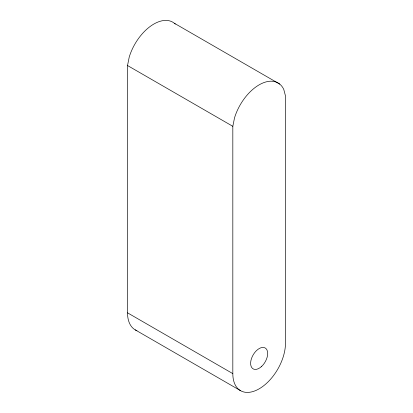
<?xml version="1.0" encoding="UTF-8"?>
<svg xmlns="http://www.w3.org/2000/svg" width="413" height="413" viewBox="0 0 413 413"><rect width="100%" height="100%" fill="white"/><g stroke="black" fill="none" stroke-linecap="round" stroke-linejoin="round"><path stroke-width="0.62" d="M136.925 330.684A37.232 21.497 -60 0 1 127.524 312.827L127.524 65.528L129.228 57.056A37.851 21.853 -60 0 1 150.652 26.112A37.851 21.853 -60 0 1 175.282 24.073M232.824 373.626L232.824 126.321L234.527 117.85A37.851 21.853 -60 0 1 259.152 84.841A37.851 21.853 -60 0 1 283.772 89.42L285.476 95.924L285.476 343.229A37.232 21.497 -60 0 1 259.152 388.824A37.232 21.497 -60 0 1 232.824 373.626L127.524 312.827M174.41 23.298L279.709 84.092M127.524 65.528L232.824 126.321M135.237 329.873L240.536 390.667M261.357 366.661A12.065 6.964 -60 0 0 265.182 347.978A12.065 6.964 -60 0 0 250.913 360.632A12.065 6.964 -60 0 0 261.357 366.661"/></g></svg>
